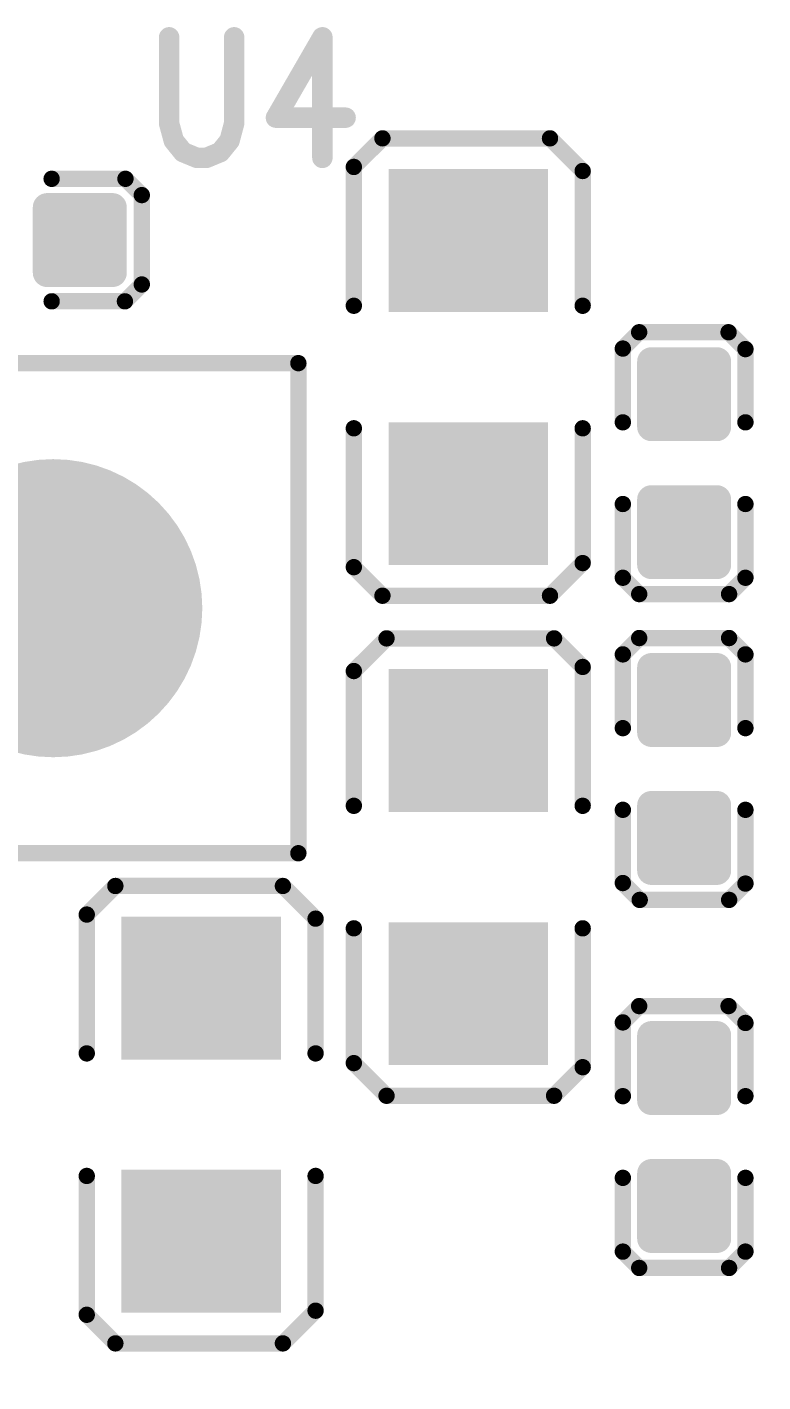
# Model space of a CAD drawing. Extents: x 17.8 to 58.4, y 21 to 93.6.
# Drawn here: x 32.62 to 37.19, y 49.39 to 57.81 of the extents above; entities that cross this region are included whole.
import ezdxf

# ---------------------------------------------------------------- set-up
doc = ezdxf.new("R2010")
doc.units = 0
doc.header["$MEASUREMENT"] = 0
doc.layers.get('0').update_dxf_attribs({"linetype": 'CONTINUOUS'})
doc.layers.get('Defpoints').update_dxf_attribs({"linetype": 'CONTINUOUS'})
doc.layers.add('SILKTOP_PHO', color=251, linetype='CONTINUOUS')
doc.styles.get("Standard").update_dxf_attribs({"font": 'arial.ttf'})
doc.dimstyles.get("Standard").update_dxf_attribs({"dimtxt": 1.5, "dimasz": 1.5, "dimexe": 0.18, "dimexo": 0, "dimgap": 0.5, "dimtad": 0, "dimtih": 1, "dimtoh": 1, "dimzin": 0, "dimdsep": 46, "dimtxsty": 'Standard', "dimcen": 0.09, "dimadec": 0, "dimazin": 0, "dimtfac": 1, "dimtofl": 0, "dimtmove": 2, "dimatfit": 3, "dimfxl": 1, "dimtolj": 1, "dimtzin": 0, "dimarcsym": 0})

# ---------------------------------------------------------------- blocks, each defined once
blk = doc.blocks.new('ROUND_32')
at = {"const_width": 0.0635}
blk.add_lwpolyline([(-0.03175, 0, 1), (0.03175, 0, 1)], format="xyb", close=True, dxfattribs=at)
blk = doc.blocks.new('ROUND_33')
at = {"const_width": 0.0508}
blk.add_lwpolyline([(-0.0254, 0, 1), (0.0254, 0, 1)], format="xyb", close=True, dxfattribs=at)
blk = doc.blocks.new('RECTANGLE_197')
blk.add_solid([(0.4953, 0.4445), (0.4953, -0.4445), (-0.4953, 0.4445), (-0.4953, -0.4445)])
blk = doc.blocks.new('ROUND_231')
at = {"const_width": 0.9271}
blk.add_lwpolyline([(-0.46355, 0, 1), (0.46355, 0, 1)], format="xyb", close=True, dxfattribs=at)
blk = doc.blocks.new('ROUND_158')
at = {"const_width": 0.0889}
blk.add_lwpolyline([(-0.04445, 0, 1), (0.04445, 0, 1)], format="xyb", close=True, dxfattribs=at)
blk = doc.blocks.new('*D61')
at = {"color": 0, "linetype": 'Continuous', "lineweight": -2}
for p, q in [((25.4, 51.3001), (25.4, 21.764)), ((50.8, 51.3001), (50.8, 21.764)), ((26.9, 21.944), (35.0589, 21.944)), ((49.3, 21.944), (41.1411, 21.944))]:
    blk.add_line(p, q, dxfattribs=at)
at = {"color": 0, "linetype": 'Continuous'}
for points in [[(26.9, 22.194), (26.9, 21.694), (25.4, 21.944)], [(49.3, 22.194), (49.3, 21.694), (50.8, 21.944)]]:
    blk.add_solid(points, dxfattribs=at)
at = {"layer": 'Defpoints', "color": 0, "linetype": 'Continuous'}
for p in [(25.4, 51.3001), (50.8, 51.3001), (50.8, 21.944)]:
    blk.add_point(p, dxfattribs=at)
at = {"color": 0, "linetype": 'Continuous', "insert": (38.1, 21.944), "char_height": 1.5, "attachment_point": 5}
blk.add_mtext('\\A1;25.40', dxfattribs=at)

msp = doc.modelspace()

# ---------------------------------------------------------------- linework, layer by layer
at = {"const_width": 0.1778}
for points in [[(32.742378, 56.2864), (32.742378, 56.6928)], [(32.742378, 56.6928), (33.148778, 56.6928)], [(32.8676, 56.2864), (32.8676, 56.6928)], [(33.0454, 56.2864), (33.0454, 56.6928)], [(33.148778, 56.6928), (33.148778, 56.2864)], [(32.742378, 56.515), (33.148778, 56.515)], [(32.742378, 56.3372), (33.148778, 56.3372)], [(33.148778, 56.2864), (32.742378, 56.2864)], [(36.498784, 55.327804), (36.498784, 55.734204)], [(36.498784, 55.734204), (36.905184, 55.734204)], [(36.6014, 55.327804), (36.6014, 55.734204)], [(36.7792, 55.327804), (36.7792, 55.734204)], [(36.905184, 55.734204), (36.905184, 55.327804)], [(36.498784, 55.626), (36.905184, 55.626)], [(36.498784, 55.4482), (36.905184, 55.4482)], [(36.905184, 55.327804), (36.498784, 55.327804)], [(36.498784, 54.469792), (36.498784, 54.876192)], [(36.498784, 54.876192), (36.905184, 54.876192)], [(36.6014, 54.469792), (36.6014, 54.876192)], [(36.7792, 54.469792), (36.7792, 54.876192)], [(36.905184, 54.876192), (36.905184, 54.469792)], [(36.498784, 54.737), (36.905184, 54.737)], [(36.498784, 54.5592), (36.905184, 54.5592)], [(36.905184, 54.469792), (36.498784, 54.469792)], [(36.498784, 53.425852), (36.498784, 53.832252)], [(36.498784, 53.832252), (36.905184, 53.832252)], [(36.6014, 53.425852), (36.6014, 53.832252)], [(36.7792, 53.425852), (36.7792, 53.832252)], [(36.905184, 53.832252), (36.905184, 53.425852)], [(36.498784, 53.6702), (36.905184, 53.6702)], [(36.498784, 53.4924), (36.905184, 53.4924)], [(36.905184, 53.425852), (36.498784, 53.425852)], [(36.498784, 52.56784), (36.498784, 52.97424)], [(36.498784, 52.97424), (36.905184, 52.97424)], [(36.498784, 52.959), (36.905184, 52.959)], [(36.6014, 52.56784), (36.6014, 52.97424)], [(36.7792, 52.56784), (36.7792, 52.97424)], [(36.905184, 52.97424), (36.905184, 52.56784)], [(36.498784, 52.7812), (36.905184, 52.7812)], [(36.498784, 52.6034), (36.905184, 52.6034)], [(36.905184, 52.56784), (36.498784, 52.56784)], [(36.498784, 51.136804), (36.498784, 51.543204)], [(36.498784, 51.543204), (36.905184, 51.543204)], [(36.498784, 51.5366), (36.905184, 51.5366)], [(36.6014, 51.136804), (36.6014, 51.543204)], [(36.7792, 51.136804), (36.7792, 51.543204)], [(36.905184, 51.543204), (36.905184, 51.136804)], [(36.498784, 51.3588), (36.905184, 51.3588)], [(36.498784, 51.181), (36.905184, 51.181)], [(36.905184, 51.136804), (36.498784, 51.136804)], [(36.498784, 50.278792), (36.498784, 50.685192)], [(36.498784, 50.685192), (36.905184, 50.685192)], [(36.498784, 50.6476), (36.905184, 50.6476)], [(36.6014, 50.278792), (36.6014, 50.685192)], [(36.7792, 50.278792), (36.7792, 50.685192)], [(36.905184, 50.685192), (36.905184, 50.278792)], [(36.498784, 50.4698), (36.905184, 50.4698)], [(36.498784, 50.292), (36.905184, 50.292)], [(36.905184, 50.278792), (36.498784, 50.278792)]]:
    msp.add_lwpolyline(points, dxfattribs=at)
at = {"layer": 'SILKTOP_PHO'}
for points, const_width in [([(33.500822, 57.75071), (33.500822, 57.215024)], 0.127), ([(33.904936, 57.215024), (33.904936, 57.75071)], 0.127), ([(34.453322, 57.75071), (34.164778, 57.250838)], 0.127), ([(34.453322, 57.75071), (34.453322, 57.000648)], 0.127), ([(34.164778, 57.250838), (34.597848, 57.250838)], 0.127), ([(33.500822, 57.215024), (33.529778, 57.107836)], 0.127), ([(33.876234, 57.107836), (33.904936, 57.215024)], 0.127), ([(33.529778, 57.107836), (33.587436, 57.036462)], 0.127), ([(33.818322, 57.036462), (33.876234, 57.107836)], 0.127), ([(34.648902, 56.944514), (34.826702, 57.122314)], 0.1016), ([(34.826702, 57.122314), (35.868102, 57.122314)], 0.1016), ([(35.868102, 57.122314), (36.071302, 56.919114)], 0.1016), ([(33.587436, 57.036462), (33.67405, 57.000648)], 0.127), ([(33.67405, 57.000648), (33.731962, 57.000648)], 0.127), ([(33.731962, 57.000648), (33.818322, 57.036462)], 0.127), ([(34.648902, 56.080914), (34.648902, 56.944514)], 0.1016), ([(36.071302, 56.919114), (36.071302, 56.080914)], 0.1016), ([(32.770572, 56.8706), (33.229296, 56.8706)], 0.1016), ([(33.229296, 56.8706), (33.330896, 56.769254)], 0.1016), ([(33.330896, 56.769254), (33.330896, 56.213502)], 0.1016), ([(33.330896, 56.213502), (33.225994, 56.1086)], 0.1016), ([(33.225994, 56.1086), (32.770572, 56.1086)], 0.1016), ([(36.320984, 55.814722), (36.42233, 55.916322)], 0.1016), ([(36.42233, 55.916322), (36.978082, 55.916322)], 0.1016), ([(36.978082, 55.916322), (37.082984, 55.81142)], 0.1016), ([(36.320984, 55.355998), (36.320984, 55.814722)], 0.1016), ([(37.082984, 55.81142), (37.082984, 55.355998)], 0.1016), ([(28.71597, 55.724044), (34.30397, 55.724044)], 0.1016), ([(34.30397, 55.724044), (34.30397, 52.676044)], 0.1016), ([(34.648902, 55.318914), (34.648902, 54.455314)], 0.1016), ([(36.071302, 54.480714), (36.071302, 55.318914)], 0.1016), ([(36.320984, 54.847998), (36.320984, 54.389274)], 0.1016), ([(37.082984, 54.389274), (37.082984, 54.847998)], 0.1016), ([(35.868102, 54.277514), (36.071302, 54.480714)], 0.1016), ([(34.648902, 54.455314), (34.826702, 54.277514)], 0.1016), ([(36.320984, 54.389274), (36.422584, 54.287674)], 0.1016), ([(36.981384, 54.287674), (37.082984, 54.389274)], 0.1016), ([(34.826702, 54.277514), (35.868102, 54.277514)], 0.1016), ([(36.422584, 54.287674), (36.981384, 54.287674)], 0.1016), ([(34.852102, 54.012338), (34.648902, 53.809138)], 0.1016), ([(35.893502, 54.012338), (34.852102, 54.012338)], 0.1016), ([(36.071302, 53.834538), (35.893502, 54.012338)], 0.1016), ([(36.422584, 54.01437), (36.320984, 53.91277)], 0.1016), ([(36.981384, 54.01437), (36.422584, 54.01437)], 0.1016), ([(37.082984, 53.91277), (36.981384, 54.01437)], 0.1016), ([(36.320984, 53.91277), (36.320984, 53.454046)], 0.1016), ([(37.082984, 53.454046), (37.082984, 53.91277)], 0.1016), ([(34.648902, 53.809138), (34.648902, 52.970938)], 0.1016), ([(36.071302, 52.970938), (36.071302, 53.834538)], 0.1016), ([(36.320984, 52.490624), (36.320984, 52.946046)], 0.1016), ([(37.082984, 52.946046), (37.082984, 52.487322)], 0.1016), ([(34.30397, 52.676044), (28.71597, 52.676044)], 0.1016), ([(32.988758, 52.294536), (33.166558, 52.472336)], 0.1016), ([(33.166558, 52.472336), (34.207958, 52.472336)], 0.1016), ([(34.207958, 52.472336), (34.411158, 52.269136)], 0.1016), ([(36.425886, 52.385722), (36.320984, 52.490624)], 0.1016), ([(37.082984, 52.487322), (36.981638, 52.385722)], 0.1016), ([(36.981638, 52.385722), (36.425886, 52.385722)], 0.1016), ([(32.988758, 51.430936), (32.988758, 52.294536)], 0.1016), ([(34.411158, 52.269136), (34.411158, 51.430936)], 0.1016), ([(34.648902, 51.370738), (34.648902, 52.208938)], 0.1016), ([(36.071302, 52.208938), (36.071302, 51.345338)], 0.1016), ([(36.320984, 51.623722), (36.42233, 51.725322)], 0.1016), ([(36.42233, 51.725322), (36.978082, 51.725322)], 0.1016), ([(36.978082, 51.725322), (37.082984, 51.62042)], 0.1016), ([(36.320984, 51.164998), (36.320984, 51.623722)], 0.1016), ([(37.082984, 51.62042), (37.082984, 51.164998)], 0.1016), ([(34.852102, 51.167538), (34.648902, 51.370738)], 0.1016), ([(36.071302, 51.345338), (35.893502, 51.167538)], 0.1016), ([(35.893502, 51.167538), (34.852102, 51.167538)], 0.1016), ([(32.988758, 50.668936), (32.988758, 49.805336)], 0.1016), ([(34.411158, 49.830736), (34.411158, 50.668936)], 0.1016), ([(36.320984, 50.656998), (36.320984, 50.198274)], 0.1016), ([(37.082984, 50.198274), (37.082984, 50.656998)], 0.1016), ([(36.320984, 50.198274), (36.422584, 50.096674)], 0.1016), ([(36.981384, 50.096674), (37.082984, 50.198274)], 0.1016), ([(36.422584, 50.096674), (36.981384, 50.096674)], 0.1016), ([(32.988758, 49.805336), (33.166558, 49.627536)], 0.1016), ([(34.207958, 49.627536), (34.411158, 49.830736)], 0.1016), ([(33.166558, 49.627536), (34.207958, 49.627536)], 0.1016)]:
    msp.add_lwpolyline(points, dxfattribs=dict(at, const_width=const_width))

# ---------------------------------------------------------------- block references
for name, p in [('RECTANGLE_197', (35.360102, 56.487314)), ('ROUND_158', (32.742378, 56.6928)), ('ROUND_158', (32.8676, 56.6928)), ('ROUND_158', (33.0454, 56.6928)), ('ROUND_158', (33.148778, 56.6928)), ('ROUND_158', (32.742378, 56.515)), ('ROUND_158', (33.148778, 56.515)), ('ROUND_158', (32.742378, 56.3372)), ('ROUND_158', (32.742378, 56.2864)), ('ROUND_158', (32.742378, 56.2864)), ('ROUND_158', (32.8676, 56.2864)), ('ROUND_158', (33.0454, 56.2864)), ('ROUND_158', (33.148778, 56.3372)), ('ROUND_158', (33.148778, 56.2864)), ('ROUND_158', (36.498784, 55.734204)), ('ROUND_158', (36.6014, 55.734204)), ('ROUND_158', (36.7792, 55.734204)), ('ROUND_158', (36.905184, 55.734204)), ('ROUND_158', (36.498784, 55.626)), ('ROUND_158', (36.905184, 55.626)), ('ROUND_158', (36.498784, 55.4482)), ('ROUND_158', (36.905184, 55.4482)), ('ROUND_158', (36.498784, 55.327804)), ('ROUND_158', (36.498784, 55.327804)), ('ROUND_158', (36.6014, 55.327804)), ('ROUND_158', (36.7792, 55.327804)), ('ROUND_158', (36.905184, 55.327804)), ('RECTANGLE_197', (35.360102, 54.912514)), ('ROUND_231', (32.77997, 54.200044)), ('ROUND_158', (36.498784, 54.876192)), ('ROUND_158', (36.6014, 54.876192)), ('ROUND_158', (36.7792, 54.876192)), ('ROUND_158', (36.905184, 54.876192)), ('ROUND_158', (36.498784, 54.737)), ('ROUND_158', (36.905184, 54.737)), ('ROUND_158', (36.498784, 54.5592)), ('ROUND_158', (36.905184, 54.5592)), ('ROUND_158', (36.498784, 54.469792)), ('ROUND_158', (36.498784, 54.469792)), ('ROUND_158', (36.6014, 54.469792)), ('ROUND_158', (36.7792, 54.469792)), ('ROUND_158', (36.905184, 54.469792)), ('ROUND_158', (36.498784, 53.832252)), ('ROUND_158', (36.6014, 53.832252)), ('ROUND_158', (36.7792, 53.832252)), ('ROUND_158', (36.905184, 53.832252)), ('RECTANGLE_197', (35.360102, 53.377338)), ('ROUND_158', (36.498784, 53.6702)), ('ROUND_158', (36.905184, 53.6702)), ('ROUND_158', (36.498784, 53.4924)), ('ROUND_158', (36.498784, 53.425852)), ('ROUND_158', (36.498784, 53.425852)), ('ROUND_158', (36.6014, 53.425852)), ('ROUND_158', (36.7792, 53.425852)), ('ROUND_158', (36.905184, 53.4924)), ('ROUND_158', (36.905184, 53.425852)), ('ROUND_158', (36.498784, 52.97424)), ('ROUND_158', (36.498784, 52.959)), ('ROUND_158', (36.6014, 52.97424)), ('ROUND_158', (36.7792, 52.97424)), ('ROUND_158', (36.905184, 52.97424)), ('ROUND_158', (36.905184, 52.959)), ('ROUND_158', (36.498784, 52.7812)), ('ROUND_158', (36.905184, 52.7812)), ('ROUND_158', (36.498784, 52.6034)), ('ROUND_158', (36.905184, 52.6034)), ('ROUND_158', (36.498784, 52.56784)), ('ROUND_158', (36.498784, 52.56784)), ('ROUND_158', (36.6014, 52.56784)), ('ROUND_158', (36.7792, 52.56784)), ('ROUND_158', (36.905184, 52.56784)), ('RECTANGLE_197', (33.699958, 51.837336)), ('RECTANGLE_197', (35.360102, 51.802538)), ('ROUND_158', (36.498784, 51.543204)), ('ROUND_158', (36.498784, 51.5366)), ('ROUND_158', (36.6014, 51.543204)), ('ROUND_158', (36.7792, 51.543204)), ('ROUND_158', (36.905184, 51.543204)), ('ROUND_158', (36.905184, 51.5366)), ('ROUND_158', (36.498784, 51.3588)), ('ROUND_158', (36.905184, 51.3588)), ('ROUND_158', (36.498784, 51.181)), ('ROUND_158', (36.905184, 51.181)), ('ROUND_158', (36.498784, 51.136804)), ('ROUND_158', (36.498784, 51.136804)), ('ROUND_158', (36.6014, 51.136804)), ('ROUND_158', (36.7792, 51.136804)), ('ROUND_158', (36.905184, 51.136804)), ('ROUND_158', (36.498784, 50.685192)), ('ROUND_158', (36.498784, 50.6476)), ('ROUND_158', (36.6014, 50.685192)), ('ROUND_158', (36.7792, 50.685192)), ('ROUND_158', (36.905184, 50.685192)), ('ROUND_158', (36.905184, 50.6476)), ('RECTANGLE_197', (33.699958, 50.262536)), ('ROUND_158', (36.498784, 50.4698)), ('ROUND_158', (36.905184, 50.4698)), ('ROUND_158', (36.498784, 50.292)), ('ROUND_158', (36.498784, 50.278792)), ('ROUND_158', (36.498784, 50.278792)), ('ROUND_158', (36.6014, 50.278792)), ('ROUND_158', (36.7792, 50.278792)), ('ROUND_158', (36.905184, 50.292)), ('ROUND_158', (36.905184, 50.278792))]:
    msp.add_blockref(name, p)
for name, p in [('ROUND_32', (33.500822, 57.75071)), ('ROUND_32', (33.904936, 57.75071)), ('ROUND_32', (34.453322, 57.75071)), ('ROUND_32', (34.453322, 57.75071)), ('ROUND_32', (34.164778, 57.250838)), ('ROUND_32', (34.597848, 57.250838)), ('ROUND_32', (33.500822, 57.215024)), ('ROUND_32', (33.904936, 57.215024)), ('ROUND_32', (33.529778, 57.107836)), ('ROUND_32', (33.876234, 57.107836)), ('ROUND_33', (34.826702, 57.122314)), ('ROUND_33', (35.868102, 57.122314)), ('ROUND_32', (33.587436, 57.036462)), ('ROUND_32', (33.67405, 57.000648)), ('ROUND_32', (33.731962, 57.000648)), ('ROUND_32', (33.818322, 57.036462)), ('ROUND_32', (34.453322, 57.000648)), ('ROUND_33', (34.648902, 56.944514)), ('ROUND_33', (36.071302, 56.919114)), ('ROUND_33', (32.770572, 56.8706)), ('ROUND_33', (33.229296, 56.8706)), ('ROUND_33', (33.330896, 56.769254)), ('ROUND_33', (33.330896, 56.213502)), ('ROUND_33', (32.770572, 56.1086)), ('ROUND_33', (33.225994, 56.1086)), ('ROUND_33', (34.648902, 56.080914)), ('ROUND_33', (36.071302, 56.080914)), ('ROUND_33', (36.42233, 55.916322)), ('ROUND_33', (36.978082, 55.916322)), ('ROUND_33', (36.320984, 55.814722)), ('ROUND_33', (37.082984, 55.81142)), ('ROUND_33', (34.30397, 55.724044)), ('ROUND_33', (34.648902, 55.318914)), ('ROUND_33', (36.071302, 55.318914)), ('ROUND_33', (36.320984, 55.355998)), ('ROUND_33', (37.082984, 55.355998)), ('ROUND_33', (36.320984, 54.847998)), ('ROUND_33', (37.082984, 54.847998)), ('ROUND_33', (36.071302, 54.480714)), ('ROUND_33', (34.648902, 54.455314)), ('ROUND_33', (36.320984, 54.389274)), ('ROUND_33', (37.082984, 54.389274)), ('ROUND_33', (34.826702, 54.277514)), ('ROUND_33', (35.868102, 54.277514)), ('ROUND_33', (36.422584, 54.287674)), ('ROUND_33', (36.981384, 54.287674)), ('ROUND_33', (34.852102, 54.012338)), ('ROUND_33', (35.893502, 54.012338)), ('ROUND_33', (36.422584, 54.01437)), ('ROUND_33', (36.981384, 54.01437)), ('ROUND_33', (36.320984, 53.91277)), ('ROUND_33', (37.082984, 53.91277)), ('ROUND_33', (34.648902, 53.809138)), ('ROUND_33', (36.071302, 53.834538)), ('ROUND_33', (36.320984, 53.454046)), ('ROUND_33', (37.082984, 53.454046)), ('ROUND_33', (34.648902, 52.970938)), ('ROUND_33', (36.071302, 52.970938)), ('ROUND_33', (36.320984, 52.946046)), ('ROUND_33', (37.082984, 52.946046)), ('ROUND_33', (34.30397, 52.676044)), ('ROUND_33', (34.30397, 52.676044)), ('ROUND_33', (33.166558, 52.472336)), ('ROUND_33', (34.207958, 52.472336)), ('ROUND_33', (36.320984, 52.490624)), ('ROUND_33', (37.082984, 52.487322)), ('ROUND_33', (36.425886, 52.385722)), ('ROUND_33', (36.981638, 52.385722)), ('ROUND_33', (32.988758, 52.294536)), ('ROUND_33', (34.411158, 52.269136)), ('ROUND_33', (34.648902, 52.208938)), ('ROUND_33', (36.071302, 52.208938)), ('ROUND_33', (36.42233, 51.725322)), ('ROUND_33', (36.978082, 51.725322)), ('ROUND_33', (36.320984, 51.623722)), ('ROUND_33', (37.082984, 51.62042)), ('ROUND_33', (32.988758, 51.430936)), ('ROUND_33', (34.411158, 51.430936)), ('ROUND_33', (34.648902, 51.370738)), ('ROUND_33', (36.071302, 51.345338)), ('ROUND_33', (34.852102, 51.167538)), ('ROUND_33', (35.893502, 51.167538)), ('ROUND_33', (36.320984, 51.164998)), ('ROUND_33', (37.082984, 51.164998)), ('ROUND_33', (32.988758, 50.668936)), ('ROUND_33', (34.411158, 50.668936)), ('ROUND_33', (36.320984, 50.656998)), ('ROUND_33', (37.082984, 50.656998)), ('ROUND_33', (36.320984, 50.198274)), ('ROUND_33', (37.082984, 50.198274)), ('ROUND_33', (36.422584, 50.096674)), ('ROUND_33', (36.981384, 50.096674)), ('ROUND_33', (32.988758, 49.805336)), ('ROUND_33', (34.411158, 49.830736)), ('ROUND_33', (33.166558, 49.627536)), ('ROUND_33', (34.207958, 49.627536))]:
    msp.add_blockref(name, p, dxfattribs=at)

# ---------------------------------------------------------------- dimensions: what is measured, and where the dimension line sits
at = {"linetype": 'Continuous'}
dim = msp.add_linear_dim(base=(50.8, 21.943972), p1=(25.4, 51.300126), p2=(50.8, 51.300126), dimstyle='Standard', dxfattribs=at)
dim.commit()
dim.dimension.update_dxf_attribs({"geometry": '*D61', "text_midpoint": (38.1, 21.943972)})

doc.saveas('drawing.dxf')
